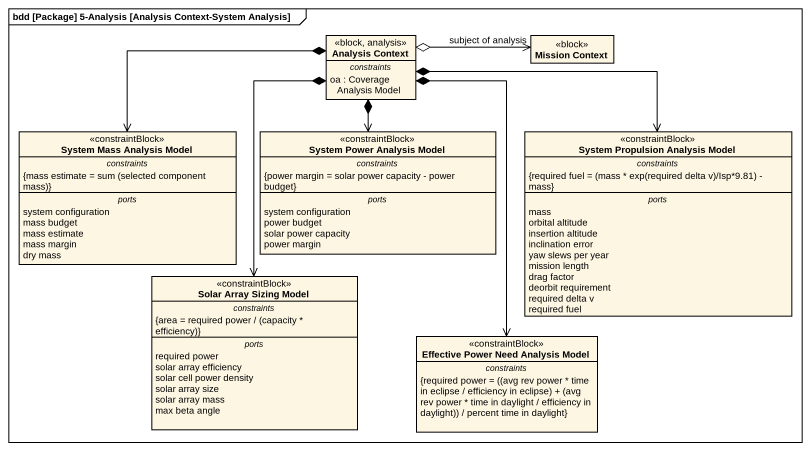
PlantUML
@startuml
mainframe bdd [Package] 5-Analysis [Analysis Context-System Analysis]
hide circle
hide empty members
class "Analysis Context" as Analysis_Context <<block, analysis>> {
  -- constraints --
  oa : Coverage Analysis Model
}
class "Mission Context" as Mission_Context <<block>>
class "System Mass Analysis Model" as System_Mass_Analysis_Model <<constraintBlock>> {
  -- constraints --
  {field} {mass estimate = sum (selected component mass)}
  -- ports --
  system configuration
  mass budget
  mass estimate
  mass margin
  dry mass
}
class "System Power Analysis Model" as System_Power_Analysis_Model <<constraintBlock>> {
  -- constraints --
  {power margin = solar power capacity - power budget}
  -- ports --
  system configuration
  power budget
  solar power capacity
  power margin
}
class "System Propulsion Analysis Model" as System_Propulsion_Analysis <<constraintBlock>> {
  -- constraints --
  {field} {required fuel = (mass * exp(required delta v)/Isp*9.81) - mass}
  -- ports --
  mass
  orbital altitude
  insertion altitude
  inclination error
  yaw slews per year
  mission length
  drag factor
  deorbit requirement
  required delta v
  required fuel
}
class "Solar Array Sizing Model" as Solar_Array_Sizing_Model <<constraintBlock>> {
  -- constraints --
  {field} {area = required power / (capacity * efficiency)}
  -- ports --
  required power
  solar array efficiency
  solar cell power density
  solar array size
  solar array mass
  max beta angle
}
class "Effective Power Need Analysis Model" as Effective_Power_Need <<constraintBlock>> {
  -- constraints --
  {field} {required power = ((avg rev power * time in eclipse / efficiency in eclipse) + (avg rev power * time in daylight / efficiency in daylight)) / percent time in daylight}
}
Analysis_Context o-right-> "subject of analysis" Mission_Context
Analysis_Context *-left-> System_Mass_Analysis_Model
Analysis_Context *--> System_Power_Analysis_Model
Analysis_Context *-right-> System_Propulsion_Analysis
Analysis_Context *--> Solar_Array_Sizing_Model
Analysis_Context *--> Effective_Power_Need
@enduml
